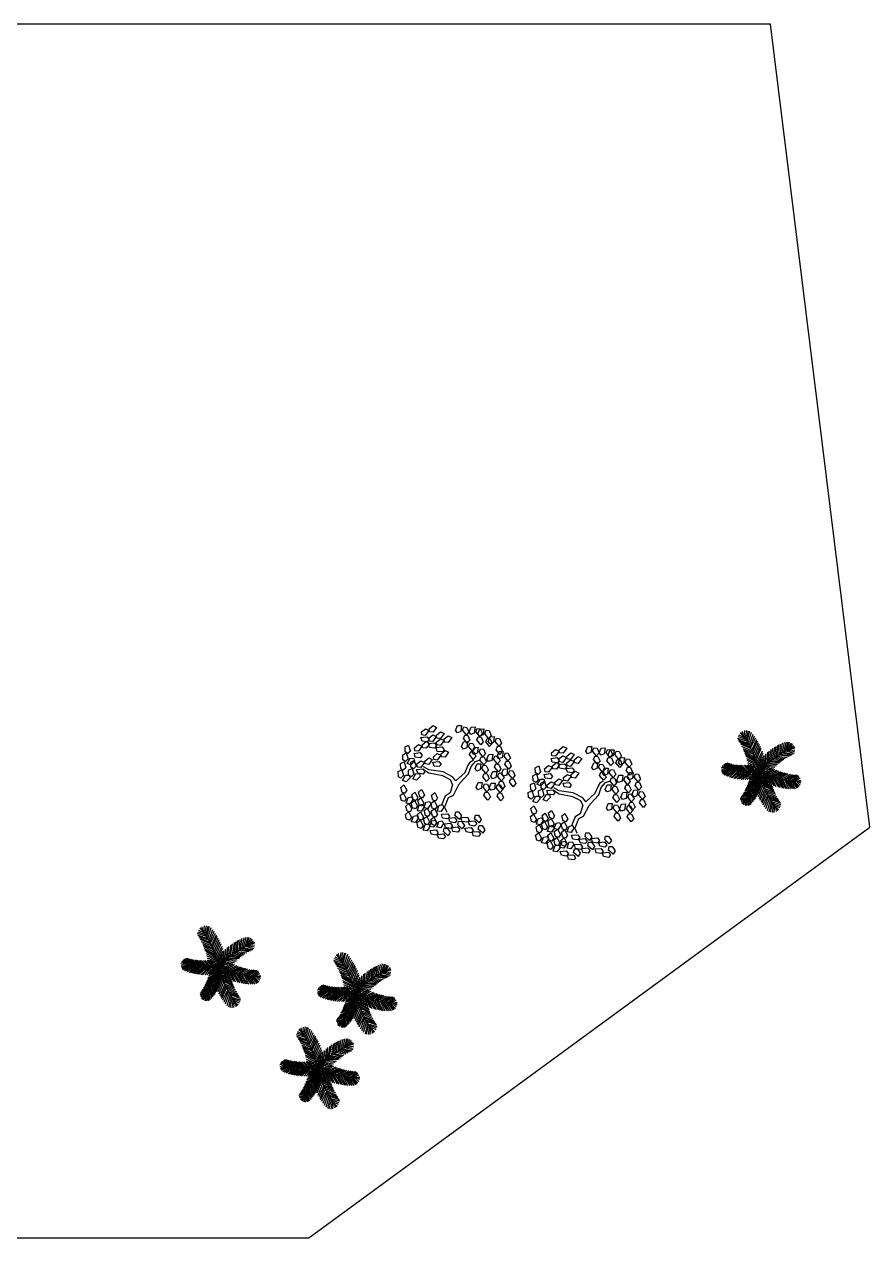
# Model space of a CAD drawing. Header units: millimetres. Extents: x -14813 to 141433, y -60308 to 84383.
# Drawn here: x 41263 to 62160, y 54383 to 84383 of the extents above; entities that cross this region are included whole.
import ezdxf

# ---------------------------------------------------------------- set-up
doc = ezdxf.new("R2010")
doc.units = ezdxf.units.MM
doc.layers.add('zelen', color=69, linetype='Continuous')
doc.layers.add('территория', color=74, linetype='Continuous', lineweight=25)

# ---------------------------------------------------------------- blocks, each defined once
blk = doc.blocks.new('p1')
at = {"layer": 'zelen'}
for p, q in [((-430, 876), (-503, 935)), ((-434, 879), (-447, 980)), ((-407, 844), (-387, 1002)), ((-379, 802), (-343, 1004)), ((-358, 770), (-295, 996)), ((-332, 727), (-266, 985)), ((-309, 689), (-221, 958)), ((-281, 639), (-186, 914)), ((-340, 741), (-561, 807)), ((-303, 678), (-554, 768)), ((-364, 779), (-545, 846)), ((-391, 821), (-533, 887)), ((-283, 643), (-533, 735)), ((-255, 589), (-513, 702)), ((-234, 547), (-490, 662)), ((-210, 495), (-462, 608)), ((-257, 594), (-153, 869)), ((-245, 570), (-118, 819)), ((-218, 514), (-94, 781)), ((-196, 466), (-74, 747)), ((-177, 418), (-48, 703)), ((-152, 356), (-28, 665)), ((-132, 300), (-3, 612)), ((347, 325), (383, 607)), ((385, 353), (424, 629)), ((425, 379), (455, 645)), ((473, 411), (492, 663)), ((493, 423), (543, 686)), ((533, 447), (590, 705)), ((578, 472), (638, 722)), ((614, 491), (686, 722)), ((655, 512), (714, 717)), ((687, 527), (755, 700)), ((728, 546), (788, 677)), ((766, 560), (824, 633)), ((-189, 448), (-434, 552)), ((-172, 407), (-416, 511)), ((-149, 346), (-403, 479)), ((-132, 300), (-386, 436)), ((-120, 263), (-372, 397)), ((-106, 219), (-360, 364)), ((-95, 179), (-342, 305)), ((-114, 243), (19, 565)), ((-100, 197), (46, 499)), ((-87, 152), (64, 449)), ((-77, 113), (84, 383)), ((-64, 57), (100, 325)), ((61, 69), (42, 338)), ((89, 99), (88, 385)), ((125, 136), (128, 422)), ((151, 161), (176, 463)), ((183, 191), (213, 493)), ((215, 219), (266, 532)), ((257, 255), (305, 558)), ((299, 289), (350, 587)), ((339, 319), (577, 283)), ((371, 343), (611, 306)), ((410, 369), (659, 337)), ((453, 398), (706, 365)), ((489, 421), (743, 385)), ((537, 449), (774, 402)), ((569, 467), (806, 417)), ((627, 498), (830, 444)), ((664, 516), (836, 482)), ((705, 535), (846, 519)), ((761, 559), (845, 570)), ((-855, 68), (-974, 16)), ((-889, 81), (-971, 67)), ((-816, 55), (-966, -20)), ((-885, 78), (-948, 122)), ((-785, 46), (-948, -56)), ((-746, 35), (-933, -76)), ((-833, 61), (-917, 156)), ((-710, 26), (-901, -105)), ((-794, 49), (-888, 175)), ((-758, 39), (-861, 197)), ((-665, 16), (-858, -122)), ((-701, 24), (-829, 200)), ((-624, 8), (-816, -138)), ((-669, 17), (-799, 192)), ((-620, 7), (-768, 183)), ((-603, 4), (-768, -153)), ((-582, 0), (-731, 175)), ((-536, -7), (-683, 165)), ((-494, -12), (-632, 156)), ((-458, -16), (-596, 152)), ((-405, -20), (-567, 148)), ((-364, -23), (-530, 145)), ((-332, -24), (-496, 143)), ((-295, -24), (-467, 142)), ((-260, -24), (-417, 141)), ((-221, -23), (-379, 142)), ((-82, 133), (-330, 261)), ((-187, -22), (-330, 144)), ((-72, 92), (-316, 203)), ((-63, 50), (-305, 152)), ((-53, -1), (-296, 105)), ((-152, -19), (-288, 147)), ((-42, -58), (-286, 32)), ((-110, -16), (-249, 151)), ((-31, 51), (-210, -135)), ((-23, 4), (-197, -219)), ((-63, -10), (-189, 160)), ((-55, 14), (117, 254)), ((-48, -28), (128, 193)), ((7, 8), (-45, 236)), ((-40, -75), (140, 109)), ((-29, 34), (216, -53)), ((35, 41), (4, 296)), ((17, 20), (248, -26)), ((23, -13), (222, 114)), ((52, 59), (291, 26)), ((70, -36), (281, 81)), ((84, 94), (320, 58)), ((111, 122), (353, 92)), ((113, -57), (319, 62)), ((139, 149), (391, 130)), ((148, -73), (362, 42)), ((170, 179), (422, 159)), ((183, -88), (412, 20)), ((198, 204), (464, 196)), ((223, -105), (451, 4)), ((230, 232), (488, 216)), ((257, 255), (518, 240)), ((292, 283), (551, 265)), ((-552, -5), (-733, -164)), ((-509, -10), (-702, -172)), ((-468, -15), (-661, -181)), ((-413, -20), (-627, -188)), ((-364, -23), (-579, -197)), ((-315, -24), (-538, -202)), ((-276, -24), (-479, -208)), ((-238, -24), (-436, -211)), ((-205, -22), (-379, -212)), ((-141, -292), (-341, -385)), ((-129, -259), (-331, -360)), ((-158, -20), (-330, -211)), ((-118, -228), (-315, -315)), ((-107, -193), (-303, -281)), ((-97, -162), (-290, -237)), ((-88, -131), (-279, -198)), ((-122, -17), (-271, -208)), ((-78, -91), (-271, -163)), ((-68, -48), (-259, -106)), ((-87, -13), (-220, -202)), ((-15, -38), (-185, -280)), ((-5, -81), (-167, -350)), ((-49, -9), (-151, -192)), ((8, -137), (-151, -408)), ((-136, -277), (-47, -531)), ((18, -175), (-129, -474)), ((-123, -242), (-24, -481)), ((-111, -208), (-8, -443)), ((32, -221), (-111, -524)), ((-102, -178), (11, -393)), ((-90, -136), (26, -349)), ((46, -266), (-83, -590)), ((-81, -102), (42, -295)), ((-73, -71), (53, -249)), ((-65, -35), (66, -184)), ((-18, -23), (227, -127)), ((-7, -74), (236, -173)), ((3, -115), (247, -224)), ((9, -5), (43, -236)), ((13, -156), (262, -282)), ((26, -202), (275, -326)), ((38, -243), (294, -384)), ((48, -25), (111, -274)), ((52, -286), (305, -417)), ((82, -42), (161, -300)), ((119, -60), (222, -327)), ((166, -81), (272, -347)), ((200, -95), (331, -368)), ((240, -111), (377, -382)), ((259, -119), (503, -15)), ((280, -127), (441, -400)), ((298, -133), (533, -25)), ((331, -144), (570, -36)), ((331, -144), (486, -410)), ((374, -158), (610, -47)), ((383, -161), (539, -420)), ((431, -175), (641, -55)), ((442, -178), (577, -427)), ((470, -185), (680, -64)), ((487, -189), (623, -433)), ((516, -196), (736, -76)), ((533, -200), (658, -437)), ((566, -207), (790, -85)), ((590, -211), (699, -440)), ((608, -215), (832, -90)), ((613, -216), (755, -443)), ((659, -223), (805, -443)), ((663, -224), (867, -94)), ((699, -229), (902, -97)), ((710, -231), (856, -442)), ((750, -235), (901, -424)), ((765, -237), (934, -113)), ((796, -240), (925, -410)), ((805, -240), (954, -146)), ((831, -242), (957, -380)), ((851, -244), (976, -178)), ((877, -245), (979, -346)), ((912, -246), (995, -226)), ((917, -245), (997, -291)), ((-284, -579), (-480, -639)), ((-259, -538), (-463, -614)), ((-241, -506), (-444, -584)), ((-220, -468), (-420, -544)), ((-202, -432), (-396, -501)), ((-188, -401), (-381, -471)), ((-167, -355), (-369, -447)), ((-152, -320), (-354, -415)), ((-282, -576), (-220, -791)), ((-261, -542), (-192, -758)), ((-251, -524), (-164, -721)), ((-228, -481), (-143, -693)), ((-209, -445), (-126, -668)), ((-192, -410), (-105, -635)), ((-170, -362), (-88, -606)), ((-152, -320), (-66, -567)), ((65, -323), (-61, -637)), ((86, -379), (-35, -689)), ((111, -441), (-14, -727)), ((131, -488), (11, -771)), ((153, -536), (32, -804)), ((181, -592), (56, -842)), ((65, -323), (320, -457)), ((82, -369), (337, -499)), ((106, -430), (351, -531)), ((123, -471), (370, -572)), ((145, -518), (398, -628)), ((169, -569), (427, -681)), ((-331, -651), (-505, -693)), ((-300, -605), (-498, -663)), ((-351, -680), (-494, -724)), ((-374, -711), (-486, -756)), ((-406, -752), (-465, -794)), ((-410, -754), (-424, -832)), ((-388, -728), (-379, -850)), ((-364, -697), (-345, -855)), ((-347, -673), (-308, -850)), ((-324, -641), (-285, -843)), ((-305, -612), (-249, -824)), ((193, -616), (91, -892)), ((218, -661), (125, -936)), ((246, -710), (160, -980)), ((191, -611), (450, -721)), ((269, -748), (206, -1006)), ((220, -665), (471, -754)), ((296, -791), (235, -1017)), ((240, -700), (491, -787)), ((277, -762), (499, -826)), ((317, -823), (283, -1025)), ((302, -799), (484, -865)), ((346, -864), (327, -1022)), ((330, -841), (471, -905)), ((368, -896), (442, -954)), ((373, -899), (387, -1000))]:
    blk.add_line(p, q, dxfattribs=at)
for centre, radius, start, end in [((-2221, -415), 2208, 8.5439, 38.2906), ((1536, -1292), 2007, 110.1895, 139.9362), ((-286, 1782), 1806, 248.0996, 277.8463), ((2146, 414), 2208, 189.1509, 218.8976), ((-1734, 320), 1706, 318.5391, 348.2858), ((964, 1760), 2007, 241.292, 271.0387)]:
    blk.add_arc(centre, radius, start, end, dxfattribs=at)
blk = doc.blocks.new('z_98')
at = {"color": 92, "linetype": 'Continuous'}
for p, q in [((-283, 404), (-250, 431)), ((-280, 380), (-283, 404)), ((-221, 417), (-251, 376)), ((-250, 431), (-221, 417)), ((-219, 429), (-187, 456)), ((-216, 405), (-219, 429)), ((-187, 401), (-216, 405)), ((-187, 456), (-157, 442)), ((-157, 442), (-187, 401)), ((-158, 378), (-125, 405)), ((-125, 405), (-96, 391)), ((-1, 417), (16, 456)), ((14, 397), (-1, 417)), ((42, 407), (14, 397)), ((16, 456), (48, 457)), ((48, 457), (42, 407)), ((56, 418), (67, 445)), ((88, 379), (56, 418)), ((67, 445), (92, 442)), ((109, 404), (88, 379)), ((92, 442), (109, 404)), ((110, 404), (126, 444)), ((125, 384), (110, 404)), ((126, 444), (159, 445)), ((159, 445), (152, 395)), ((166, 406), (178, 433)), ((198, 367), (166, 406)), ((178, 433), (202, 430)), ((183, 389), (199, 428)), ((199, 428), (232, 430)), ((202, 430), (220, 391)), ((232, 430), (225, 380)), ((239, 390), (251, 418)), ((251, 418), (275, 415)), ((275, 415), (293, 376)), ((-340, 273), (-307, 300)), ((-307, 300), (-278, 286)), ((-287, 359), (-237, 365)), ((-277, 327), (-287, 359)), ((-251, 376), (-280, 380)), ((-235, 322), (-277, 327)), ((-276, 298), (-243, 325)), ((-243, 325), (-214, 310)), ((-214, 310), (-243, 270)), ((-237, 365), (-219, 341)), ((-219, 341), (-235, 322)), ((-225, 308), (-175, 314)), ((-216, 277), (-225, 308)), ((-222, 354), (-189, 381)), ((-219, 329), (-222, 354)), ((-189, 326), (-219, 329)), ((-189, 381), (-160, 366)), ((-160, 366), (-189, 326)), ((-175, 314), (-158, 290)), ((-155, 354), (-158, 378)), ((-158, 321), (-126, 348)), ((-155, 297), (-158, 321)), ((-126, 350), (-155, 354)), ((-96, 391), (-126, 350)), ((-126, 348), (-96, 334)), ((-96, 334), (-126, 293)), ((-95, 346), (-62, 373)), ((-91, 321), (-95, 346)), ((-62, 317), (-91, 321)), ((-62, 373), (-33, 358)), ((-33, 358), (-62, 317)), ((49, 283), (65, 323)), ((63, 350), (75, 377)), ((95, 311), (63, 350)), ((65, 323), (98, 324)), ((75, 377), (99, 374)), ((98, 324), (91, 274)), ((117, 336), (95, 311)), ((99, 374), (117, 336)), ((105, 285), (116, 312)), ((116, 312), (141, 309)), ((152, 395), (125, 384)), ((141, 309), (159, 270)), ((174, 338), (185, 365)), ((206, 299), (174, 338)), ((197, 369), (183, 389)), ((185, 365), (210, 362)), ((225, 380), (197, 369)), ((220, 391), (198, 367)), ((227, 323), (206, 299)), ((210, 362), (227, 323)), ((271, 351), (239, 390)), ((247, 323), (258, 350)), ((279, 284), (247, 323)), ((258, 350), (283, 347)), ((268, 325), (285, 364)), ((283, 305), (268, 325)), ((293, 376), (271, 351)), ((300, 308), (279, 284)), ((283, 347), (300, 308)), ((310, 316), (283, 305)), ((285, 364), (317, 366)), ((317, 366), (310, 316)), ((325, 326), (336, 354)), ((357, 287), (325, 326)), ((336, 354), (360, 351)), ((378, 312), (357, 287)), ((360, 351), (378, 312)), ((-436, 216), (-407, 231)), ((-435, 173), (-436, 216)), ((-417, 282), (-388, 296)), ((-416, 239), (-417, 282)), ((-394, 227), (-416, 239)), ((-407, 231), (-393, 182)), ((-374, 248), (-394, 227)), ((-388, 296), (-374, 248)), ((-343, 227), (-293, 234)), ((-334, 196), (-343, 227)), ((-336, 249), (-340, 273)), ((-307, 245), (-336, 249)), ((-278, 286), (-307, 245)), ((-293, 234), (-276, 210)), ((-276, 210), (-292, 191)), ((-273, 273), (-276, 298)), ((-243, 270), (-273, 273)), ((-174, 271), (-216, 277)), ((-184, 200), (-152, 227)), ((-181, 176), (-184, 200)), ((-158, 290), (-174, 271)), ((-162, 275), (-112, 282)), ((-152, 244), (-162, 275)), ((-126, 293), (-155, 297)), ((-110, 239), (-152, 244)), ((-152, 227), (-122, 213)), ((-122, 213), (-152, 172)), ((-121, 225), (-88, 252)), ((-117, 200), (-121, 225)), ((-88, 196), (-117, 200)), ((-112, 282), (-95, 258)), ((-95, 258), (-110, 239)), ((-88, 252), (-59, 237)), ((-59, 237), (-88, 196)), ((63, 263), (49, 283)), ((91, 274), (63, 263)), ((137, 246), (105, 285)), ((113, 217), (124, 244)), ((145, 178), (113, 217)), ((124, 244), (148, 241)), ((136, 238), (152, 277)), ((150, 218), (136, 238)), ((159, 270), (137, 246)), ((166, 202), (145, 178)), ((148, 241), (166, 202)), ((178, 228), (150, 218)), ((152, 277), (185, 278)), ((185, 278), (178, 228)), ((192, 239), (204, 266)), ((224, 200), (192, 239)), ((204, 266), (228, 263)), ((246, 225), (224, 200)), ((228, 263), (246, 225)), ((256, 180), (272, 219)), ((272, 219), (305, 220)), ((305, 220), (298, 170)), ((312, 181), (324, 208)), ((324, 208), (348, 205)), ((332, 258), (343, 286)), ((364, 219), (332, 258)), ((341, 203), (357, 242)), ((356, 183), (341, 203)), ((343, 286), (368, 283)), ((348, 205), (366, 167)), ((357, 242), (390, 243)), ((385, 244), (364, 219)), ((368, 283), (385, 244)), ((390, 243), (383, 193)), ((398, 204), (409, 231)), ((430, 165), (398, 204)), ((409, 231), (433, 228)), ((433, 228), (451, 189)), ((-455, 143), (-426, 157)), ((-453, 100), (-455, 143)), ((-432, 88), (-453, 100)), ((-413, 161), (-435, 173)), ((-411, 109), (-432, 88)), ((-426, 157), (-411, 109)), ((-393, 182), (-413, 161)), ((-400, 143), (-375, 187)), ((-370, 132), (-400, 143)), ((-389, 90), (-360, 104)), ((-375, 187), (-346, 186)), ((-370, 155), (-341, 170)), ((-340, 162), (-370, 132)), ((-369, 113), (-370, 155)), ((-347, 101), (-369, 113)), ((-360, 104), (-345, 56)), ((-327, 122), (-347, 101)), ((-346, 186), (-340, 162)), ((-341, 170), (-327, 122)), ((-292, 191), (-334, 196)), ((-322, 94), (-272, 100)), ((-319, 140), (-286, 166)), ((-315, 115), (-319, 140)), ((-286, 111), (-315, 115)), ((-286, 166), (-256, 152)), ((-256, 152), (-286, 111)), ((-272, 100), (-255, 76)), ((-255, 164), (-222, 191)), ((-251, 140), (-255, 164)), ((-222, 136), (-251, 140)), ((-222, 191), (-193, 177)), ((-193, 177), (-222, 136)), ((-188, 154), (-138, 161)), ((-178, 123), (-188, 154)), ((-152, 172), (-181, 176)), ((-136, 118), (-178, 123)), ((-138, 161), (-121, 137)), ((-121, 137), (-136, 118)), ((160, 102), (176, 141)), ((174, 82), (160, 102)), ((176, 141), (208, 142)), ((200, 171), (211, 199)), ((232, 132), (200, 171)), ((208, 142), (202, 92)), ((211, 199), (235, 195)), ((216, 103), (227, 130)), ((248, 64), (216, 103)), ((227, 130), (252, 127)), ((253, 157), (232, 132)), ((235, 195), (253, 157)), ((252, 127), (269, 89)), ((270, 160), (256, 180)), ((298, 170), (270, 160)), ((344, 142), (312, 181)), ((320, 113), (331, 141)), ((352, 74), (320, 113)), ((331, 141), (355, 137)), ((366, 167), (344, 142)), ((355, 137), (373, 99)), ((383, 193), (356, 183)), ((405, 136), (416, 163)), ((437, 97), (405, 136)), ((416, 163), (441, 160)), ((451, 189), (430, 165)), ((458, 121), (437, 97)), ((441, 160), (458, 121)), ((-474, 77), (-445, 92)), ((-472, 35), (-474, 77)), ((-451, 23), (-472, 35)), ((-430, 44), (-451, 23)), ((-445, 92), (-430, 44)), ((-438, 4), (-413, 48)), ((-408, -7), (-438, 4)), ((-413, 48), (-383, 47)), ((-378, 23), (-408, -7)), ((-388, 47), (-389, 90)), ((-366, 35), (-388, 47)), ((-383, 47), (-378, 23)), ((-345, 56), (-366, 35)), ((-353, 17), (-328, 61)), ((-323, 6), (-353, 17)), ((-328, 61), (-299, 60)), ((-293, 36), (-323, 6)), ((-312, 63), (-322, 94)), ((-270, 57), (-312, 63)), ((-299, 60), (-293, 36)), ((-255, 76), (-270, 57)), ((202, 92), (174, 82)), ((223, 35), (235, 62)), ((255, -4), (223, 35)), ((235, 62), (259, 59)), ((269, 89), (248, 64)), ((277, 21), (255, -4)), ((259, 59), (277, 21)), ((289, 39), (305, 78)), ((303, 19), (289, 39)), ((331, 29), (303, 19)), ((305, 78), (338, 79)), ((338, 79), (331, 29)), ((345, 40), (357, 67)), ((377, 1), (345, 40)), ((373, 99), (352, 74)), ((357, 67), (381, 64)), ((399, 26), (377, 1)), ((378, 59), (395, 98)), ((393, 39), (378, 59)), ((381, 64), (399, 26)), ((420, 49), (393, 39)), ((395, 98), (427, 99)), ((427, 99), (420, 49)), ((435, 60), (446, 87)), ((467, 21), (435, 60)), ((442, -8), (453, 19)), ((446, 87), (470, 84)), ((453, 19), (478, 16)), ((488, 46), (467, 21)), ((470, 84), (488, 46)), ((478, 16), (495, -22)), ((-453, -53), (-428, -32)), ((-442, -94), (-453, -53)), ((-419, -101), (-442, -94)), ((-428, -32), (-403, -76)), ((-403, -76), (-419, -101)), ((-361, -113), (-336, -93)), ((-336, -93), (-311, -137)), ((-307, -91), (-282, -70)), ((-296, -132), (-307, -91)), ((-282, -70), (-257, -114)), ((-199, -116), (-173, -95)), ((-173, -95), (-149, -139)), ((169, -52), (185, -13)), ((183, -72), (169, -52)), ((211, -62), (183, -72)), ((185, -13), (218, -12)), ((218, -12), (211, -62)), ((225, -51), (237, -24)), ((257, -90), (225, -51)), ((233, -119), (244, -91)), ((237, -24), (261, -27)), ((244, -91), (268, -95)), ((279, -65), (257, -90)), ((261, -27), (279, -65)), ((268, -95), (286, -133)), ((277, -57), (293, -18)), ((292, -77), (277, -57)), ((319, -67), (292, -77)), ((293, -18), (326, -17)), ((326, -17), (319, -67)), ((334, -56), (345, -29)), ((366, -95), (334, -56)), ((341, -124), (352, -97)), ((345, -29), (369, -32)), ((352, -97), (377, -100)), ((353, -28), (364, -1)), ((385, -67), (353, -28)), ((364, -1), (388, -4)), ((387, -70), (366, -95)), ((369, -32), (387, -70)), ((377, -100), (394, -138)), ((406, -42), (385, -67)), ((388, -4), (406, -42)), ((474, -47), (442, -8)), ((495, -22), (474, -47)), ((-457, -121), (-432, -100)), ((-447, -162), (-457, -121)), ((-423, -169), (-447, -162)), ((-432, -100), (-407, -144)), ((-407, -144), (-423, -169)), ((-410, -207), (-385, -186)), ((-407, -184), (-392, -136)), ((-375, -189), (-407, -184)), ((-392, -136), (-363, -131)), ((-385, -186), (-361, -230)), ((-352, -153), (-375, -189)), ((-366, -181), (-340, -161)), ((-355, -222), (-366, -181)), ((-363, -131), (-352, -153)), ((-350, -154), (-361, -113)), ((-327, -162), (-350, -154)), ((-340, -161), (-316, -205)), ((-311, -137), (-327, -162)), ((-315, -245), (-300, -197)), ((-311, -159), (-286, -138)), ((-301, -200), (-311, -159)), ((-277, -207), (-301, -200)), ((-300, -197), (-271, -192)), ((-273, -139), (-296, -132)), ((-286, -138), (-262, -182)), ((-262, -182), (-277, -207)), ((-257, -114), (-273, -139)), ((-271, -192), (-260, -214)), ((-261, -222), (-246, -174)), ((-246, -174), (-217, -169)), ((-206, -191), (-229, -227)), ((-217, -169), (-206, -191)), ((-203, -184), (-178, -163)), ((-193, -225), (-203, -184)), ((-188, -157), (-199, -116)), ((-165, -164), (-188, -157)), ((-178, -163), (-153, -207)), ((-149, -139), (-165, -164)), ((-153, -248), (-137, -199)), ((-137, -199), (-108, -194)), ((-108, -194), (-98, -216)), ((265, -158), (233, -119)), ((286, -133), (265, -158)), ((373, -163), (341, -124)), ((394, -138), (373, -163)), ((-415, -275), (-390, -254)), ((-405, -316), (-415, -275)), ((-400, -248), (-410, -207)), ((-376, -255), (-400, -248)), ((-390, -254), (-365, -298)), ((-365, -298), (-381, -323)), ((-361, -230), (-376, -255)), ((-365, -338), (-349, -290)), ((-332, -230), (-355, -222)), ((-349, -290), (-320, -285)), ((-316, -205), (-332, -230)), ((-320, -285), (-309, -307)), ((-283, -249), (-315, -245)), ((-314, -275), (-289, -254)), ((-303, -316), (-314, -275)), ((-289, -254), (-264, -298)), ((-260, -214), (-283, -249)), ((-264, -298), (-280, -323)), ((-264, -313), (-239, -292)), ((-229, -227), (-261, -222)), ((-260, -244), (-235, -224)), ((-249, -285), (-260, -244)), ((-226, -293), (-249, -285)), ((-239, -292), (-215, -336)), ((-235, -224), (-210, -268)), ((-210, -268), (-226, -293)), ((-206, -318), (-180, -297)), ((-201, -249), (-176, -229)), ((-190, -290), (-201, -249)), ((-169, -232), (-193, -225)), ((-167, -298), (-190, -290)), ((-180, -297), (-156, -341)), ((-176, -229), (-151, -273)), ((-153, -207), (-169, -232)), ((-151, -273), (-167, -298)), ((-121, -252), (-153, -248)), ((-98, -216), (-121, -252)), ((-117, -274), (-66, -270)), ((-108, -306), (-117, -274)), ((-66, -270), (-50, -294)), ((-50, -294), (-66, -313)), ((-7, -284), (0, -255)), ((31, -317), (-7, -284)), ((0, -255), (25, -254)), ((25, -254), (48, -289)), ((48, -289), (31, -317)), ((46, -302), (96, -297)), ((96, -297), (112, -322)), ((155, -311), (162, -283)), ((162, -283), (187, -282)), ((187, -282), (210, -317)), ((-381, -323), (-405, -316)), ((-332, -343), (-365, -338)), ((-309, -307), (-332, -343)), ((-319, -343), (-293, -322)), ((-308, -384), (-319, -343)), ((-285, -391), (-308, -384)), ((-280, -323), (-303, -316)), ((-293, -322), (-269, -366)), ((-269, -366), (-285, -391)), ((-268, -406), (-253, -358)), ((-254, -354), (-264, -313)), ((-230, -361), (-254, -354)), ((-253, -358), (-224, -353)), ((-213, -375), (-236, -411)), ((-215, -336), (-230, -361)), ((-224, -353), (-213, -375)), ((-214, -376), (-199, -328)), ((-182, -381), (-214, -376)), ((-195, -359), (-206, -318)), ((-199, -328), (-170, -323)), ((-172, -366), (-195, -359)), ((-159, -345), (-182, -381)), ((-156, -341), (-172, -366)), ((-170, -323), (-159, -345)), ((-155, -381), (-140, -333)), ((-123, -386), (-155, -381)), ((-140, -333), (-111, -328)), ((-100, -350), (-123, -386)), ((-111, -328), (-100, -350)), ((-66, -313), (-108, -306)), ((-101, -417), (-94, -388)), ((-94, -388), (-70, -388)), ((-93, -352), (-43, -348)), ((-85, -384), (-93, -352)), ((-43, -391), (-85, -384)), ((-70, -388), (-46, -423)), ((-56, -306), (-6, -301)), ((-48, -337), (-56, -306)), ((-6, -344), (-48, -337)), ((-43, -348), (-27, -372)), ((-27, -372), (-43, -391)), ((-33, -384), (18, -379)), ((-24, -416), (-33, -384)), ((-6, -301), (10, -326)), ((10, -326), (-6, -344)), ((17, -362), (23, -333)), ((54, -395), (17, -362)), ((18, -379), (34, -404)), ((23, -333), (48, -332)), ((54, -333), (46, -302)), ((48, -332), (72, -367)), ((96, -340), (54, -333)), ((72, -367), (54, -395)), ((76, -388), (126, -383)), ((85, -419), (76, -388)), ((112, -322), (96, -340)), ((106, -334), (156, -329)), ((115, -365), (106, -334)), ((156, -372), (115, -365)), ((126, -383), (143, -408)), ((193, -345), (155, -311)), ((156, -329), (173, -354)), ((173, -354), (156, -372)), ((186, -397), (193, -368)), ((224, -430), (186, -397)), ((210, -317), (193, -345)), ((193, -368), (218, -367)), ((218, -367), (241, -403)), ((-236, -411), (-268, -406)), ((-211, -408), (-161, -403)), ((-202, -439), (-211, -408)), ((-161, -446), (-202, -439)), ((-161, -403), (-144, -428)), ((-144, -428), (-161, -446)), ((-150, -440), (-100, -435)), ((-142, -471), (-150, -440)), ((-100, -478), (-142, -471)), ((-63, -451), (-101, -417)), ((-100, -435), (-84, -460)), ((-84, -460), (-100, -478)), ((-46, -423), (-63, -451)), ((18, -423), (-24, -416)), ((34, -404), (18, -423)), ((127, -426), (85, -419)), ((143, -408), (127, -426)), ((137, -420), (187, -415)), ((145, -451), (137, -420)), ((187, -458), (145, -451)), ((187, -415), (203, -439)), ((203, -439), (187, -458)), ((241, -403), (224, -430))]:
    blk.add_line(p, q, dxfattribs=at)
at = {"color": 33, "linetype": 'Continuous'}
for p, q in [((-221, 91), (-264, 116)), ((78, 71), (101, 126)), ((101, 126), (122, 159)), ((106, 58), (127, 118)), ((122, 159), (146, 174)), ((127, 118), (162, 161)), ((162, 161), (202, 174)), ((-221, 63), (-266, 93)), ((-104, 76), (-221, 91)), ((-106, 43), (-221, 63)), ((-42, 10), (-106, 43)), ((-26, 33), (-104, 76)), ((-26, -28), (-42, 10)), ((0, 0), (-26, 33)), ((0, 0), (78, 71)), ((24, -33), (68, 18)), ((68, 18), (106, 58)), ((-47, -98), (-87, -124)), ((-26, -28), (-47, -98)), ((24, -33), (-21, -121)), ((-87, -124), (-120, -204)), ((-61, -139), (-92, -217)), ((-21, -121), (-61, -139)), ((-92, -217), (-73, -257))]:
    blk.add_line(p, q, dxfattribs=at)

msp = doc.modelspace()

# ---------------------------------------------------------------- linework, layer by layer
at = {"layer": 'территория'}
msp.add_lwpolyline([(18299, 54383.1), (48299, 54383.1), (62159.8, 64533.6), (59711, 84383.1), (27013.2, 84383.1), (18299, 54383.1)], dxfattribs=at)

# ---------------------------------------------------------------- block references
at = {"layer": 'zelen', "xscale": 3, "yscale": 3, "zscale": 3}
for p in [(51926.6, 65675.3), (55143.5, 65157.9)]:
    msp.add_blockref('z_98', p, dxfattribs=at)
at = {"layer": 'zelen'}
for p in [(59461.6, 65921.1), (46106.9, 61093.4), (49478.6, 60433.4), (48554.1, 58590.4)]:
    msp.add_blockref('p1', p, dxfattribs=at)

doc.saveas('drawing.dxf')
